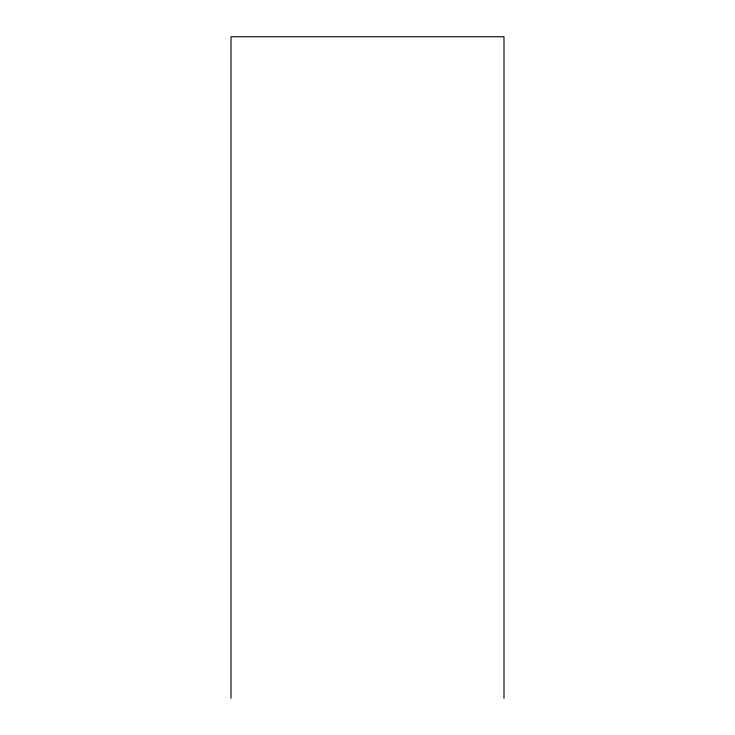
<?xml version="1.0" encoding="UTF-8"?>
<svg xmlns="http://www.w3.org/2000/svg" width="735" height="735" viewBox="0 0 735 735"><rect width="100%" height="100%" fill="white"/><g stroke="black" fill="none" stroke-linecap="round" stroke-linejoin="round"><path stroke-width="1.1" d="M503.989 698.25L503.989 36.75L231.01 36.75L231.01 698.25"/></g></svg>
